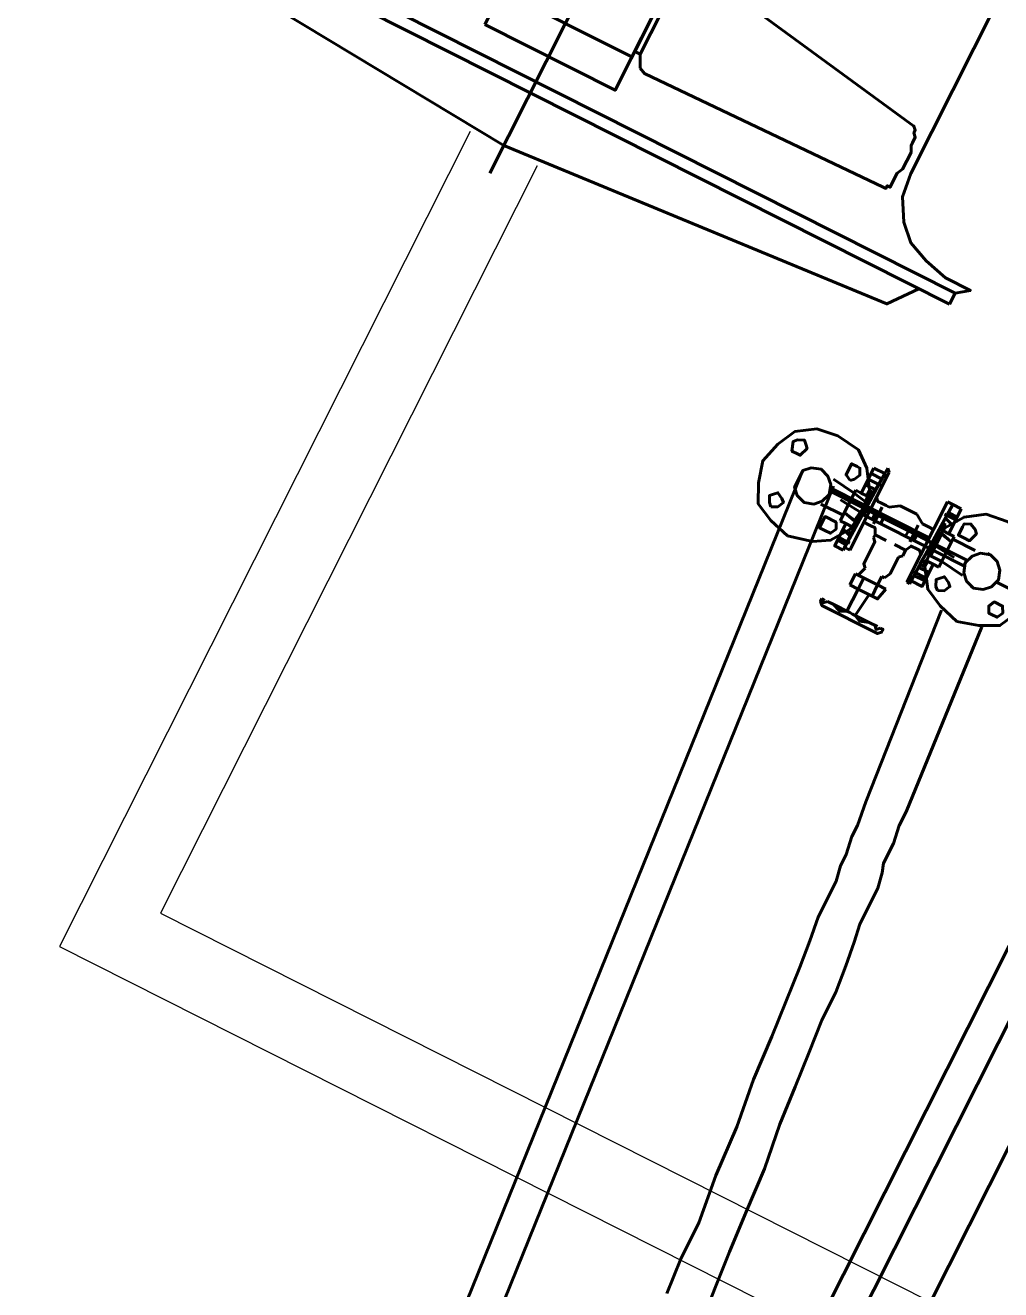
# Model space of a CAD drawing. Header units: metres. Extents: x 0 to 547597, y 0 to 1844684.
# Drawn here: x 543448.159 to 543449.456, y 1844571.445 to 1844573.125 of the extents above; entities that cross this region are included whole.
import ezdxf

# ---------------------------------------------------------------- set-up
doc = ezdxf.new("R2010")
doc.units = ezdxf.units.M
doc.layers.add('5_Thep', color=4, linetype='Continuous')
doc.layers.add('TUONG RAO', color=61, linetype='Continuous')
doc.layers.add('giai đoạn này', color=10, linetype='Continuous', lineweight=60)

# ---------------------------------------------------------------- blocks, each defined once
blk = doc.blocks.new('MBA220-MB')
for points in [[(2467.4, -1277.1), (2471.5, -1281.2), (2471.5, -1277.1)], [(2467.4, -1277.1), (2467.4, -1281.2), (2471.5, -1281.2)], [(2467.4, -1277.1), (2471.5, -1281.2), (2471.5, -1277.1)], [(2467.4, -1277.1), (2467.4, -1281.2), (2471.5, -1281.2)]]:
    blk.add_hatch(color=1).paths.add_polyline_path(points)
at = {"color": 1}
for points in [[(5773.7, -830.7), (5773.7, -632.3), (2508.7, -632.3), (2508.7, -830.7), (5773.7, -830.7)], [(2500.4, -756.3), (2500.4, -1182)], [(2500.4, -756.3), (2500.4, -1182)], [(3719.7, -905.1), (2496.3, -905.1)], [(3719.7, -950.6), (2496.3, -950.6)], [(2562.4, -1173.8), (2826.9, -1153.1), (2847.6, -1153.1), (2872.4, -1149), (2901.3, -1149), (2913.7, -1144.8), (2934.4, -1140.7), (2959.2, -1140.7), (2988.1, -1140.7), (3012.9, -1136.6), (3046, -1132.4), (3083.2, -1128.3), (3124.5, -1128.3), (3170, -1124.2), (3219.6, -1120), (3273.3, -1115.9), (3335.3, -1107.6), (3397.3, -1103.5), (3455.1, -1099.4), (3504.7, -1095.2), (3546.1, -1091.1)], [(2570.7, -1206.8), (2562.4, -1177.9), (2550, -1153.1), (2525.2, -1140.7), (2496.3, -1132.4), (2467.4, -1140.7), (2442.6, -1153.1), (2426, -1177.9), (2421.9, -1206.8), (2426, -1235.8), (2442.6, -1260.5), (2467.4, -1277.1), (2496.3, -1281.2), (2525.2, -1277.1), (2550, -1260.5), (2562.4, -1235.8), (2570.7, -1206.8)], [(2570.7, -1206.8), (2562.4, -1177.9), (2550, -1153.1), (2525.2, -1140.7), (2496.3, -1132.4), (2467.4, -1140.7), (2442.6, -1153.1), (2426, -1177.9), (2421.9, -1206.8), (2426, -1235.8), (2442.6, -1260.5), (2467.4, -1277.1), (2496.3, -1281.2), (2525.2, -1277.1), (2550, -1260.5), (2562.4, -1235.8), (2570.7, -1206.8)], [(2566.6, -1231.6), (2839.3, -1206.8), (2872.4, -1202.7), (2888.9, -1202.7), (2913.7, -1198.6), (2930.3, -1198.6), (2950.9, -1194.4), (2975.7, -1194.4), (3004.7, -1194.4), (3037.7, -1190.3), (3074.9, -1186.2), (3124.5, -1182), (3174.1, -1177.9), (3236.1, -1173.8), (3302.2, -1165.5), (3372.5, -1161.4), (3438.6, -1153.1), (3492.3, -1153.1), (3541.9, -1149)], [(2541.8, -1169.6), (2541.8, -1161.4), (2533.5, -1157.2), (2525.2, -1161.4), (2525.2, -1173.8), (2533.5, -1177.9), (2541.8, -1173.8), (2541.8, -1169.6)], [(2541.8, -1169.6), (2541.8, -1161.4), (2533.5, -1157.2), (2525.2, -1161.4), (2525.2, -1173.8), (2533.5, -1177.9), (2541.8, -1173.8), (2541.8, -1169.6)], [(2521.1, -1206.8), (2517, -1194.4), (2508.7, -1186.2), (2496.3, -1182), (2483.9, -1186.2), (2475.6, -1194.4), (2471.5, -1206.8), (2475.6, -1219.2), (2483.9, -1227.5), (2496.3, -1231.6), (2508.7, -1227.5), (2517, -1219.2), (2521.1, -1206.8)], [(2521.1, -1206.8), (2517, -1194.4), (2508.7, -1186.2), (2496.3, -1182), (2483.9, -1186.2), (2475.6, -1194.4), (2471.5, -1206.8), (2475.6, -1219.2), (2483.9, -1227.5), (2496.3, -1231.6), (2508.7, -1227.5), (2517, -1219.2), (2521.1, -1206.8)], [(2521.1, -1206.8), (2517, -1194.4), (2508.7, -1186.2), (2496.3, -1182), (2483.9, -1186.2), (2475.6, -1194.4), (2471.5, -1206.8), (2475.6, -1219.2), (2483.9, -1227.5), (2496.3, -1231.6), (2508.7, -1227.5), (2517, -1219.2), (2521.1, -1206.8)], [(2521.1, -1206.8), (2517, -1194.4), (2508.7, -1186.2), (2496.3, -1182), (2483.9, -1186.2), (2475.6, -1194.4), (2471.5, -1206.8), (2475.6, -1219.2), (2483.9, -1227.5), (2496.3, -1231.6), (2508.7, -1227.5), (2517, -1219.2), (2521.1, -1206.8)], [(2471.5, -1206.8), (2471.5, -1211)], [(2471.5, -1206.8), (2471.5, -1211)], [(2521.1, -1211), (2521.1, -1206.8)], [(2521.1, -1211), (2521.1, -1206.8)], [(2467.4, -1248.2), (2467.4, -1239.9), (2455, -1235.8), (2450.8, -1239.9), (2446.7, -1248.2), (2450.8, -1256.4), (2455, -1256.4), (2467.4, -1256.4), (2467.4, -1248.2)], [(2467.4, -1248.2), (2467.4, -1239.9), (2455, -1235.8), (2450.8, -1239.9), (2446.7, -1248.2), (2450.8, -1256.4), (2455, -1256.4), (2467.4, -1256.4), (2467.4, -1248.2)], [(2475.6, -1260.5), (2475.6, -1227.5)], [(2475.6, -1260.5), (2475.6, -1227.5)], [(2500.4, -1231.6), (2492.2, -1231.6)], [(2492.2, -1272.9), (2492.2, -1231.6), (2500.4, -1231.6)], [(2500.4, -1231.6), (2492.2, -1231.6)], [(2492.2, -1272.9), (2492.2, -1231.6), (2500.4, -1231.6)], [(2500.4, -1272.9), (2500.4, -1231.6)], [(2500.4, -1272.9), (2500.4, -1231.6)], [(2512.8, -1227.5), (2508.7, -1260.5)], [(2512.8, -1227.5), (2508.7, -1260.5)], [(2545.9, -1248.2), (2541.8, -1239.9), (2533.5, -1235.8), (2529.4, -1239.9), (2525.2, -1248.2), (2529.4, -1252.3), (2533.5, -1256.4), (2541.8, -1252.3), (2545.9, -1248.2)], [(2545.9, -1248.2), (2541.8, -1239.9), (2533.5, -1235.8), (2529.4, -1239.9), (2525.2, -1248.2), (2529.4, -1252.3), (2533.5, -1256.4), (2541.8, -1252.3), (2545.9, -1248.2)], [(2496.3, -1248.2), (2492.2, -1297.7)], [(2496.3, -1248.2), (2492.2, -1297.7)], [(2434.3, -1268.8), (2434.3, -1281.2)], [(2471.5, -1268.8), (2434.3, -1268.8)], [(2434.3, -1268.8), (2434.3, -1281.2)], [(2471.5, -1268.8), (2434.3, -1268.8)], [(2446.7, -1281.2), (2446.7, -1268.8)], [(2446.7, -1281.2), (2446.7, -1268.8)], [(2450.8, -1285.3), (2450.8, -1264.7)], [(2450.8, -1285.3), (2450.8, -1264.7)], [(2455, -1281.2), (2459.1, -1268.8)], [(2455, -1281.2), (2459.1, -1268.8)], [(2517, -1260.5), (2471.5, -1260.5)], [(2471.5, -1268.8), (2471.5, -1260.5)], [(2517, -1260.5), (2471.5, -1260.5)], [(2471.5, -1268.8), (2471.5, -1260.5)], [(2471.5, -1268.8), (2471.5, -1277.1)], [(2471.5, -1277.1), (2471.5, -1268.8)], [(2471.5, -1268.8), (2471.5, -1277.1)], [(2471.5, -1277.1), (2471.5, -1268.8)], [(2475.6, -1281.2), (2479.8, -1260.5)], [(2475.6, -1277.1), (2479.8, -1260.5)], [(2475.6, -1281.2), (2479.8, -1260.5)], [(2475.6, -1277.1), (2479.8, -1260.5)], [(2492.2, -1380.4), (2492.2, -1272.9)], [(2492.2, -1380.4), (2492.2, -1272.9)], [(2500.4, -1272.9), (2500.4, -1380.4)], [(2500.4, -1272.9), (2500.4, -1380.4)], [(2508.7, -1281.2), (2508.7, -1260.5)], [(2508.7, -1277.1), (2508.7, -1260.5)], [(2508.7, -1281.2), (2508.7, -1260.5)], [(2508.7, -1277.1), (2508.7, -1260.5)], [(2517, -1268.8), (2517, -1260.5)], [(2517, -1268.8), (2517, -1260.5)], [(2517, -1268.8), (2517, -1277.1)], [(2550, -1285.3), (2550, -1268.8), (2517, -1268.8)], [(2517, -1277.1), (2517, -1268.8)], [(2517, -1268.8), (2517, -1277.1)], [(2550, -1285.3), (2550, -1268.8), (2517, -1268.8)], [(2517, -1277.1), (2517, -1268.8)], [(2529.4, -1268.8), (2529.4, -1285.3)], [(2529.4, -1268.8), (2529.4, -1285.3)], [(2537.6, -1268.8), (2537.6, -1289.5)], [(2537.6, -1268.8), (2537.6, -1289.5)], [(2541.8, -1268.8), (2541.8, -1285.3)], [(2541.8, -1268.8), (2541.8, -1285.3)], [(2434.3, -1281.2), (2554.2, -1285.3)], [(2434.3, -1281.2), (2434.3, -1289.5)], [(2434.3, -1281.2), (2550, -1285.3)], [(2550, -1285.3), (2434.3, -1281.2)], [(2434.3, -1281.2), (2550, -1285.3)], [(2550, -1285.3), (2434.3, -1281.2)], [(2434.3, -1289.5), (2554.2, -1289.5)], [(2463.2, -1281.2), (2463.2, -1277.1)], [(2471.5, -1277.1), (2463.2, -1277.1)], [(2463.2, -1281.2), (2463.2, -1277.1)], [(2463.2, -1277.1), (2471.5, -1277.1)], [(2463.2, -1281.2), (2463.2, -1277.1)], [(2471.5, -1277.1), (2463.2, -1277.1)], [(2463.2, -1281.2), (2463.2, -1277.1)], [(2463.2, -1277.1), (2471.5, -1277.1)], [(2463.2, -1281.2), (2525.2, -1285.3)], [(2463.2, -1281.2), (2525.2, -1285.3)], [(2467.4, -1277.1), (2471.5, -1277.1)], [(2467.4, -1281.2), (2467.4, -1277.1)], [(2471.5, -1281.2), (2471.5, -1277.1), (2467.4, -1277.1), (2467.4, -1281.2), (2471.5, -1281.2)], [(2467.4, -1277.1), (2471.5, -1277.1)], [(2467.4, -1281.2), (2467.4, -1277.1)], [(2471.5, -1281.2), (2471.5, -1277.1), (2467.4, -1277.1), (2467.4, -1281.2), (2471.5, -1281.2)], [(2471.5, -1281.2), (2471.5, -1277.1)], [(2471.5, -1281.2), (2471.5, -1277.1)], [(2475.6, -1297.7), (2475.6, -1289.5), (2471.5, -1289.5)], [(2475.6, -1277.1), (2508.7, -1277.1)], [(2475.6, -1277.1), (2508.7, -1277.1)], [(2475.6, -1297.7), (2475.6, -1293.6)], [(2488, -1289.5), (2492.2, -1289.5)], [(2488, -1289.5), (2488, -1392.8)], [(2492.2, -1392.8), (2492.2, -1289.5)], [(2512.8, -1289.5), (2508.7, -1293.6), (2508.7, -1297.7)], [(2508.7, -1297.7), (2508.7, -1293.6)], [(2525.2, -1277.1), (2517, -1277.1)], [(2517, -1277.1), (2521.1, -1281.2)], [(2517, -1277.1), (2525.2, -1277.1)], [(2517, -1281.2), (2517, -1277.1)], [(2517, -1281.2), (2521.1, -1281.2), (2521.1, -1277.1), (2521.1, -1281.2), (2521.1, -1281.2), (2517, -1281.2)], [(2525.2, -1277.1), (2517, -1277.1)], [(2517, -1277.1), (2521.1, -1281.2)], [(2517, -1277.1), (2525.2, -1277.1)], [(2517, -1281.2), (2517, -1277.1)], [(2517, -1281.2), (2521.1, -1281.2), (2521.1, -1277.1), (2521.1, -1281.2), (2521.1, -1281.2), (2517, -1281.2)], [(2521.1, -1281.2), (2521.1, -1277.1)], [(2521.1, -1281.2), (2521.1, -1277.1)], [(2525.2, -1277.1), (2525.2, -1285.3)], [(2525.2, -1277.1), (2525.2, -1285.3)], [(2525.2, -1277.1), (2525.2, -1285.3)], [(2525.2, -1277.1), (2525.2, -1285.3)], [(2554.2, -1285.3), (2554.2, -1289.5)], [(2624.4, -1289.5), (2624.4, -1289.5)], [(2624.4, -1289.5), (2624.4, -1289.5)], [(2632.7, -1297.7), (2632.7, -1293.6), (2628.6, -1289.5), (2624.4, -1289.5)], [(2624.4, -1293.6), (2624.4, -1289.5), (2624.4, -1293.6)], [(2624.4, -1301.9), (2628.6, -1297.7), (2624.4, -1293.6)], [(2475.6, -1306), (2467.4, -1318.4)], [(2475.6, -1297.7), (2475.6, -1306)], [(2475.6, -1306), (2475.6, -1306)], [(2500.4, -1310.1), (2479.8, -1310.1)], [(2492.2, -1306), (2488, -1306)], [(2504.6, -1310.1), (2488, -1310.1)], [(2504.6, -1310.1), (2488, -1310.1)], [(2492.2, -1306), (2500.4, -1306)], [(2492.2, -1306), (2500.4, -1306)], [(2508.7, -1297.7), (2508.7, -1306), (2517, -1310.1)], [(2521.1, -1310.1), (2517, -1310.1)], [(2517, -1326.7), (2517, -1310.1)], [(2525.2, -1310.1), (2521.1, -1310.1)], [(2525.2, -1310.1), (2529.4, -1314.3)], [(2574.8, -1355.6), (2574.8, -1322.5), (2574.8, -1310.1)], [(2591.4, -1322.5), (2591.4, -1314.3), (2574.8, -1310.1)], [(2624.4, -1301.9), (2624.4, -1297.7)], [(2624.4, -1301.9), (2624.4, -1297.7)], [(2628.6, -1297.7), (2624.4, -1301.9)], [(2624.4, -1301.9), (2624.4, -1297.7)], [(2624.4, -1301.9), (2624.4, -1297.7)], [(2624.4, -1380.4), (2628.6, -1380.4), (2632.7, -1376.3), (2632.7, -1297.7)], [(2624.4, -1301.9), (2624.4, -1297.7)], [(2624.4, -1301.9), (2624.4, -1301.9)], [(2624.4, -1306), (2624.4, -1301.9)], [(2624.4, -1301.9), (2624.4, -1306)], [(2624.4, -1301.9), (2624.4, -1301.9)], [(2624.4, -1301.9), (2624.4, -1301.9), (2624.4, -1301.9), (2624.4, -1301.9)], [(2624.4, -1310.1), (2624.4, -1310.1), (2624.4, -1310.1), (2624.4, -1306), (2624.4, -1310.1)], [(2624.4, -1310.1), (2624.4, -1310.1)], [(2624.4, -1310.1), (2624.4, -1310.1)], [(2624.4, -1310.1), (2624.4, -1310.1)], [(2624.4, -1330.8), (2628.6, -1322.5), (2624.4, -1310.1)], [(2624.4, -1310.1), (2624.4, -1330.8)], [(2467.4, -1318.4), (2467.4, -1343.2)], [(2488, -1318.4), (2492.2, -1318.4)], [(2500.4, -1318.4), (2492.2, -1318.4)], [(2500.4, -1318.4), (2492.2, -1318.4)], [(2554.2, -1314.3), (2529.4, -1314.3)], [(2562.4, -1318.4), (2554.2, -1314.3)], [(2562.4, -1318.4), (2562.4, -1322.5)], [(2562.4, -1322.5), (2574.8, -1322.5)], [(2591.4, -1343.2), (2591.4, -1322.5), (2574.8, -1322.5)], [(2624.4, -1330.8), (2591.4, -1326.7)], [(2467.4, -1343.2), (2475.6, -1355.6)], [(3732.1, -1330.8), (2483.9, -1434.1)], [(2517, -1355.6), (2517, -1339.1)], [(2591.4, -1355.6), (2591.4, -1343.2), (2574.8, -1343.2)], [(2624.4, -1343.2), (2591.4, -1343.2)], [(2624.4, -1330.8), (2624.4, -1330.8)], [(2624.4, -1330.8), (2624.4, -1334.9)], [(2624.4, -1334.9), (2624.4, -1339.1)], [(2624.4, -1339.1), (2624.4, -1343.2)], [(2624.4, -1343.2), (2624.4, -1343.2), (2624.4, -1343.2)], [(2624.4, -1363.9), (2628.6, -1351.5), (2624.4, -1343.2)], [(2624.4, -1343.2), (2624.4, -1359.7)], [(2475.6, -1355.6), (2475.6, -1359.7), (2475.6, -1363.9)], [(2492.2, -1355.6), (2488, -1355.6)], [(2492.2, -1355.6), (2500.4, -1355.6)], [(2492.2, -1355.6), (2500.4, -1355.6)], [(2517, -1355.6), (2508.7, -1359.7), (2508.7, -1368)], [(2521.1, -1355.6), (2517, -1355.6)], [(2529.4, -1351.5), (2525.2, -1351.5), (2521.1, -1355.6)], [(2529.4, -1351.5), (2554.2, -1351.5)], [(2554.2, -1351.5), (2558.3, -1351.5), (2562.4, -1347.3)], [(2562.4, -1347.3), (2574.8, -1351.5)], [(2574.8, -1355.6), (2591.4, -1355.6)], [(2624.4, -1359.7), (2624.4, -1355.6)], [(2624.4, -1359.7), (2624.4, -1355.6)], [(2624.4, -1363.9), (2624.4, -1359.7), (2624.4, -1363.9)], [(2434.3, -1376.3), (2430.2, -1380.4)], [(2434.3, -1376.3), (2550, -1376.3)], [(2455, -1376.3), (2455, -1396.9)], [(2471.5, -1376.3), (2475.6, -1372.1), (2475.6, -1368)], [(2475.6, -1368), (2475.6, -1363.9)], [(2500.4, -1363.9), (2479.8, -1363.9)], [(2504.6, -1363.9), (2488, -1363.9)], [(2504.6, -1363.9), (2488, -1363.9)], [(2488, -1368), (2492.2, -1368)], [(3736.2, -1376.3), (2488, -1479.6)], [(2500.4, -1368), (2492.2, -1368)], [(2500.4, -1368), (2492.2, -1368)], [(2496.3, -1417.6), (2500.4, -1368)], [(2508.7, -1368), (2508.7, -1363.9)], [(2508.7, -1368), (2508.7, -1376.3), (2512.8, -1376.3)], [(2550, -1376.3), (2550, -1384.5)], [(2624.4, -1372.1), (2624.4, -1363.9)], [(2624.4, -1368), (2624.4, -1363.9)], [(2624.4, -1372.1), (2624.4, -1368)], [(2624.4, -1372.1), (2624.4, -1368)], [(2624.4, -1372.1), (2624.4, -1368)], [(2624.4, -1372.1), (2624.4, -1368)], [(2624.4, -1380.4), (2628.6, -1376.3), (2624.4, -1372.1)], [(2624.4, -1372.1), (2624.4, -1372.1)], [(2624.4, -1376.3), (2624.4, -1376.3)], [(2628.6, -1376.3), (2624.4, -1380.4)], [(2624.4, -1380.4), (2624.4, -1376.3)], [(2624.4, -1380.4), (2624.4, -1376.3)], [(2624.4, -1376.3), (2624.4, -1380.4)], [(2624.4, -1380.4), (2624.4, -1376.3)], [(2624.4, -1376.3), (2624.4, -1380.4)], [(2624.4, -1380.4), (2624.4, -1376.3)], [(1818.5, -1529.2), (2066.5, -1529.2), (2099.5, -1525.1), (2128.5, -1508.5), (2149.1, -1487.9), (2161.5, -1458.9), (2169.8, -1425.9), (2169.8, -1388.7), (2182.2, -1405.2), (2198.7, -1405.2)], [(2570.7, -1458.9), (2562.4, -1425.9), (2550, -1405.2), (2525.2, -1388.7), (2496.3, -1384.5), (2467.4, -1388.7), (2442.6, -1405.2), (2426, -1425.9), (2421.9, -1458.9), (2426, -1487.9), (2442.6, -1512.7), (2467.4, -1525.1), (2496.3, -1533.3), (2525.2, -1525.1), (2550, -1512.7), (2562.4, -1487.9), (2570.7, -1458.9)], [(2570.7, -1458.9), (2562.4, -1425.9), (2550, -1405.2), (2525.2, -1388.7), (2496.3, -1384.5), (2467.4, -1388.7), (2442.6, -1405.2), (2426, -1425.9), (2421.9, -1458.9), (2426, -1487.9), (2442.6, -1512.7), (2467.4, -1525.1), (2496.3, -1533.3), (2525.2, -1525.1), (2550, -1512.7), (2562.4, -1487.9), (2570.7, -1458.9)], [(2430.2, -1380.4), (2496.3, -1384.5)], [(2438.4, -1380.4), (2554.2, -1384.5)], [(2438.4, -1396.9), (2438.4, -1380.4)], [(2554.2, -1384.5), (2438.4, -1380.4)], [(2446.7, -1380.4), (2446.7, -1396.9)], [(2463.2, -1380.4), (2463.2, -1396.9)], [(2467.4, -1384.5), (2467.4, -1388.7)], [(2467.4, -1384.5), (2467.4, -1388.7)], [(2467.4, -1384.5), (2529.4, -1384.5)], [(2467.4, -1384.5), (2475.6, -1384.5)], [(2467.4, -1384.5), (2467.4, -1384.5)], [(2475.6, -1384.5), (2471.5, -1384.5), (2471.5, -1384.5), (2467.4, -1384.5), (2475.6, -1384.5)], [(2475.6, -1388.7), (2467.4, -1388.7)], [(2467.4, -1388.7), (2475.6, -1388.7)], [(2475.6, -1384.5), (2475.6, -1384.5)], [(2475.6, -1396.9), (2475.6, -1388.7)], [(2475.6, -1388.7), (2475.6, -1396.9)], [(2483.9, -1384.5), (2479.8, -1405.2)], [(2483.9, -1384.5), (2479.8, -1405.2)], [(2483.9, -1384.5), (2512.8, -1388.7)], [(2488, -1392.8), (2488, -1434.1), (2492.2, -1434.1)], [(2492.2, -1380.4), (2500.4, -1380.4)], [(2492.2, -1380.4), (2500.4, -1380.4)], [(2492.2, -1392.8), (2492.2, -1434.1)], [(2496.3, -1384.5), (2550, -1384.5)], [(2512.8, -1384.5), (2508.7, -1405.2)], [(2512.8, -1388.7), (2508.7, -1405.2)], [(2554.2, -1384.5), (2554.2, -1396.9), (2521.1, -1396.9)], [(2521.1, -1384.5), (2525.2, -1384.5)], [(2521.1, -1384.5), (2521.1, -1384.5)], [(2521.1, -1384.5), (2521.1, -1384.5), (2525.2, -1384.5), (2525.2, -1384.5), (2521.1, -1384.5)], [(2521.1, -1396.9), (2521.1, -1388.7)], [(2529.4, -1388.7), (2521.1, -1388.7)], [(2521.1, -1388.7), (2521.1, -1396.9)], [(2521.1, -1388.7), (2529.4, -1388.7)], [(2525.2, -1384.5), (2525.2, -1384.5)], [(2529.4, -1388.7), (2529.4, -1384.5)], [(2529.4, -1396.9), (2533.5, -1384.5)], [(2529.4, -1388.7), (2529.4, -1384.5)], [(2541.8, -1401.1), (2541.8, -1380.4)], [(2545.9, -1396.9), (2545.9, -1384.5)], [(2624.4, -1380.4), (2624.4, -1380.4), (2624.4, -1380.4)], [(2624.4, -1380.4), (2624.4, -1380.4)], [(2182.2, -2649.2), (2182.2, -1405.2)], [(2198.7, -2649.2), (2198.7, -1405.2)], [(2475.6, -1396.9), (2438.4, -1396.9)], [(2467.4, -1417.6), (2463.2, -1413.5), (2455, -1409.3), (2446.7, -1413.5), (2446.7, -1417.6), (2446.7, -1425.9), (2463.2, -1425.9), (2467.4, -1417.6)], [(2475.6, -1396.9), (2475.6, -1405.2)], [(2479.8, -1405.2), (2475.6, -1438.3)], [(2521.1, -1405.2), (2475.6, -1405.2)], [(2512.8, -1438.3), (2512.8, -1405.2)], [(2521.1, -1396.9), (2521.1, -1405.2)], [(2541.8, -1417.6), (2541.8, -1409.3), (2533.5, -1405.2), (2525.2, -1409.3), (2525.2, -1425.9), (2533.5, -1425.9), (2541.8, -1425.9), (2541.8, -1417.6)], [(2521.1, -1458.9), (2517, -1446.5), (2508.7, -1438.3), (2496.3, -1434.1), (2483.9, -1438.3), (2475.6, -1446.5), (2471.5, -1458.9), (2475.6, -1471.3), (2483.9, -1479.6), (2496.3, -1479.6), (2508.7, -1479.6), (2517, -1471.3), (2521.1, -1458.9), (2521.1, -1458.9)], [(2521.1, -1458.9), (2517, -1446.5), (2508.7, -1438.3), (2496.3, -1434.1), (2483.9, -1438.3), (2475.6, -1446.5), (2471.5, -1458.9), (2475.6, -1471.3), (2483.9, -1479.6), (2496.3, -1479.6), (2508.7, -1479.6), (2517, -1471.3), (2521.1, -1458.9)], [(2492.2, -1434.1), (2488, -1434.1)], [(2277.3, -2029.3), (2235.9, -1479.6), (2198.7, -1450.7)], [(2467.4, -1496.1), (2467.4, -1492), (2455, -1487.9), (2450.8, -1492), (2446.7, -1496.1), (2450.8, -1504.4), (2455, -1508.5), (2467.4, -1504.4), (2467.4, -1496.1)], [(2545.9, -1496.1), (2541.8, -1487.9), (2533.5, -1483.7), (2529.4, -1487.9), (2525.2, -1496.1), (2529.4, -1500.3), (2533.5, -1504.4), (2541.8, -1500.3), (2545.9, -1496.1)], [(2008.6, -1554), (2008.6, -1554), (2012.7, -1549.9), (2016.9, -1549.9), (2021, -1545.7), (2029.3, -1545.7), (2033.4, -1545.7), (2041.7, -1541.6), (2066.5, -1541.6), (2074.7, -1545.7), (2087.1, -1545.7), (2095.4, -1545.7), (2095.4, -1549.9), (2099.5, -1549.9), (2099.5, -1554)], [(2008.6, -1554), (1954.9, -1876.4), (1959, -1897), (1992.1, -1921.8)], [(2099.5, -1554), (2107.8, -1905.3), (2103.7, -1913.6)], [(2087.1, -1921.8), (2103.7, -1913.6)], [(2145, -2124.3), (2145, -1930.1), (1954.9, -1930.1), (1954.9, -2124.3), (2145, -2124.3)], [(1979.7, -1983.8), (1979.7, -1930.1), (2095.4, -1930.1), (2095.4, -2124.3), (1979.7, -2124.3), (1979.7, -2004.5)], [(2087.1, -1930.1), (2087.1, -1921.8), (1992.1, -1921.8), (1992.1, -1930.1), (2087.1, -1930.1)], [(1818.5, -2029.3), (2318.6, -2029.3)], [(2277.3, -2029.3), (2235.9, -2574.8)]]:
    blk.add_lwpolyline(points, dxfattribs=at)
blk = doc.blocks.new('mb moiTQK')
at = {"layer": 'TUONG RAO'}
for p, q in [((-84.6581, -84.4878), (-84.6581, -83.3409)), ((-84.5581, -84.5878), (-84.5581, -83.3409)), ((-85.7705, -84.4878), (-84.6581, -84.4878)), ((-85.7708, -84.5878), (-84.5581, -84.5878))]:
    blk.add_line(p, q, dxfattribs=at)
at = {"layer": 'giai đoạn này', "color": 1, "linetype": 'ByBlock', "ltscale": 5, "xscale": 0.001, "yscale": 0.001, "zscale": 0.001}
blk.add_blockref('MBA220-MB', (-88.0517, -82.5102), dxfattribs=at)
blk = doc.blocks.new('ACAD-DinhViTuyenDz220kV')
blk.add_circle((543470.1879, 1844560.0696), 117.5514)
at = {"layer": '5_Thep', "rotation": 243.2403583287449}
blk.add_blockref('mb moiTQK', (543485.661, 1844458.313), dxfattribs=at)

msp = doc.modelspace()

# ---------------------------------------------------------------- block references
msp.add_blockref('ACAD-DinhViTuyenDz220kV', (0, 0))

doc.saveas('drawing.dxf')
